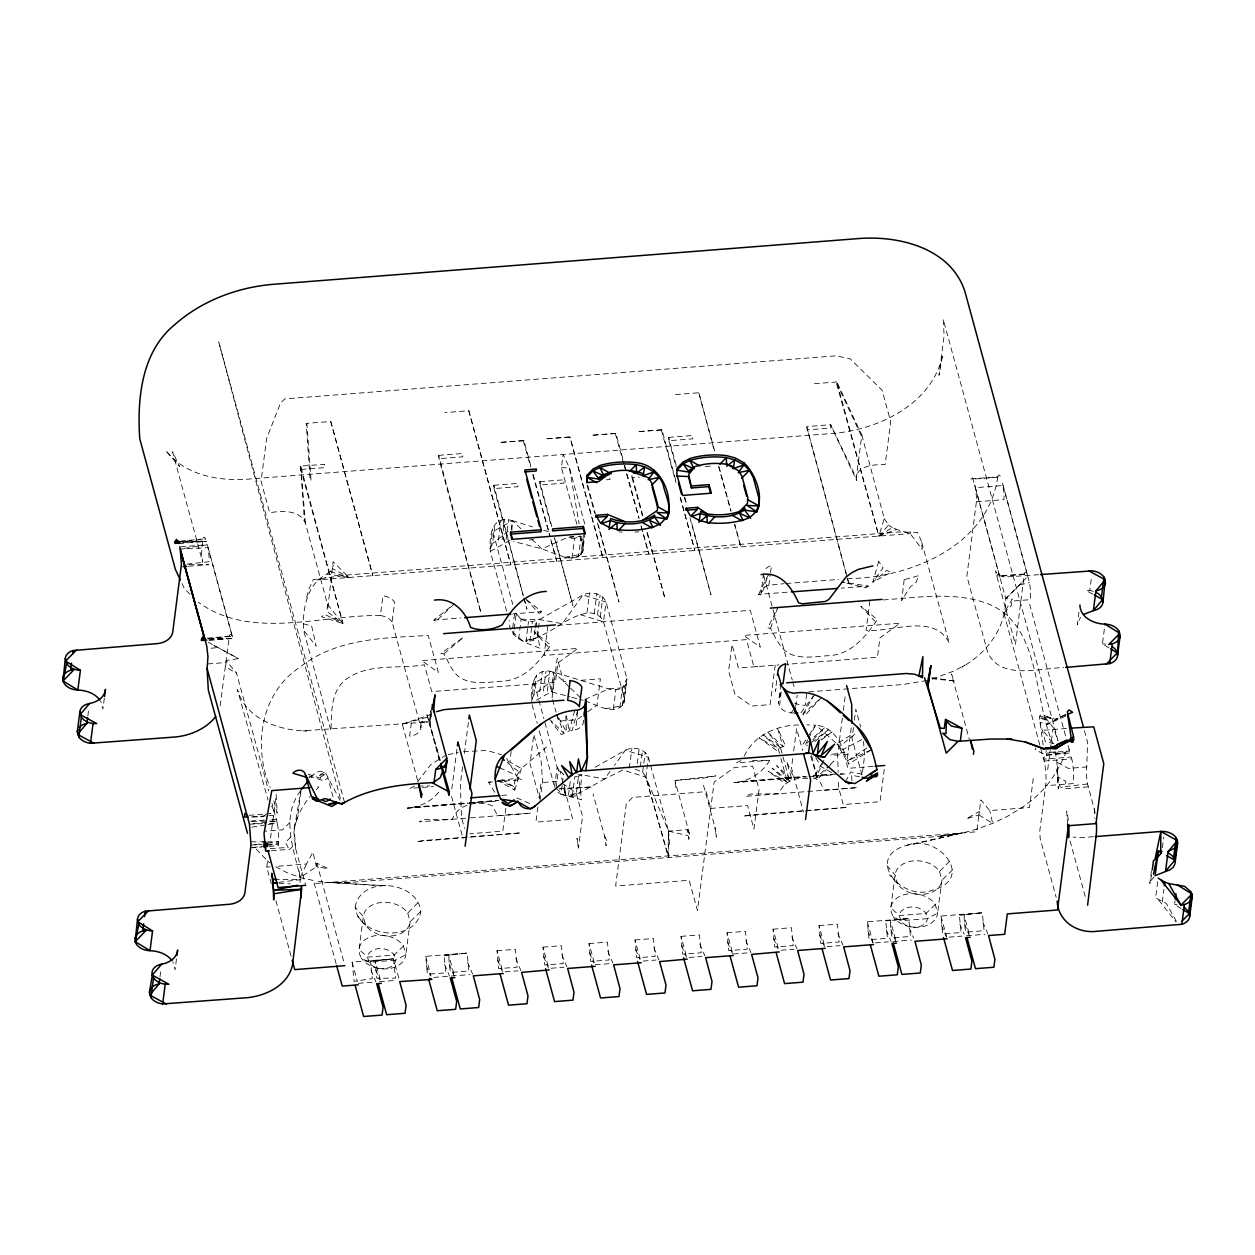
<?xml version="1.0" encoding="UTF-8"?>
<svg xmlns="http://www.w3.org/2000/svg" width="1255" height="1255" viewBox="0 0 1255 1255"><rect width="100%" height="100%" fill="white"/><g stroke="black" fill="none" stroke-linecap="round" stroke-linejoin="round"><path stroke-width="0.75" stroke-dasharray="5 3.75" d="M305.514 523.602L300.651 466.154L300.886 469.48L324.81 467.613L324.574 464.287L300.651 466.154L342.929 623.562L326.865 611.326L327.555 604.439L305.514 523.602C300.18 509.499 281.622 510.738 269.652 512.715L261.056 481.23L266.625 438.45L280.477 403.153L284.744 398.902L835.861 355.824L849.996 358.632L882.14 390.321L890.736 421.821L885.167 464.601C875.221 464.319 854.216 465.464 856.632 480.508L830.606 424.723L806.683 426.606L846.905 576.5L806.683 426.606M327.853 607.953L333.124 561.66L348.906 577.488L327.084 573.99C306.628 583.92 302.408 609.444 303.522 630.088L331.038 730.943C331.524 712.856 330.426 689.952 347.274 678.453C369.77 662.969 399.012 669.15 424.441 664.774L431.751 691.583L555.385 682.406L557.91 662.985L578.022 648.38L421.617 660.616L438.309 672.335L428.253 635.485C384.203 637.838 336.23 638.277 299.961 667.174C260.663 692.901 252.71 746.396 270.186 787.528M595.168 767.229L625.335 750.239C633.116 746.207 645.07 748.576 648.411 757.33L668.554 831.124L668.021 855.926L645.854 777.065L642.623 772.186L632.975 768.17M851.941 780.751L851.596 775.166L860.381 776.955M511.867 530.441L512.448 520.684C491.678 514.44 489.183 535.477 490.329 551.431L506.628 611.169M1065.573 715.083L1054.937 719.256L1042.136 714.832L1040.097 715.209L1039.422 718.205L1043.14 745.015M300.494 790.917C279.238 819.233 295.678 852.945 301.231 882.83M974.68 484.744L975.355 487.677A14.134 2.824 85.5 0 1 976.39 501.765L966.868 576.108L986.963 649.808C997.27 681.324 1040.442 668.052 1063.816 667.55M584.908 700.918C595.984 704.181 614.307 716.731 623.892 703.522L626.935 678.61L606.055 602.055C602.714 593.317 590.76 590.948 582.979 594.98L539.399 619.515L537.83 637.493L540.278 648.396C527.022 643.031 508.604 638.67 509.169 620.503M431.453 712.103L430.198 725.108L440.678 763.511M873.135 766.381L847.956 768.358L846.686 763.668L851.596 724.794M577.52 711.946L575.684 729.751A14.134 10.024 7.4 0 0 583.481 721.892L583.246 719.256M781.175 691.944L779.465 706.565A14.134 10.024 7.4 0 0 791.168 712.918L794.823 712.981M411.342 722.958L409.632 736.12A14.134 10.024 7.4 0 0 420.927 727.633L421.617 721.845L427.814 722.002L302.753 730.849L306.628 730.928C278.955 730.755 245.619 718.864 237.446 689.56L268.052 800.078M430.669 710.659L429.257 722.049L427.029 714.926L439.783 761.675M87.834 716.072L88.776 708.887M104.322 698.345L102.926 709.106L100.745 701.121M160.013 976.735L160.938 969.55M176.484 959.008L175.088 969.77L172.908 961.785M220.143 705.922L229.336 636.128A14.134 2.824 85.5 0 1 232.191 636.254L232.944 638.528L209.02 640.395M271.347 883.881L266.766 867.095L267.566 860.993L255.314 848.223M270.531 838.105L276.163 794.697L277.182 813.177L273.182 798.525M336.12 963.73L314.252 883.583L314.629 880.79L300.212 877.496L286.987 872.68L275.206 866.436L306.534 863.989L312.919 852.129L316.448 866.75L328.277 868.727L316.903 863.189L316.448 866.75L300.212 877.496L306.534 863.989M392.093 621.931A14.134 10.024 7.4 0 0 380.391 615.593L382.963 595.843A14.134 10.024 7.4 0 1 394.65 602.196L392.093 621.931L420.927 727.633M420.692 724.998L421.115 721.703L427.814 722.002M451.784 788.956L457.4 745.705M462.609 766.868L460.365 784.155L461.464 817.303L464.507 828.457M464.366 753.439L468.601 720.809M490.077 548.623L492.572 543.525L495.145 523.774M498.423 540.23L500.98 520.48M502.125 539.572L504.698 519.821M506.032 539.634L508.604 519.884M511.271 529.657L512.448 520.684L532.559 526.865M580.422 614.715L603.498 621.805L606.055 602.055L582.979 594.98L562.256 623.719L539.399 619.515L532.434 621.523L524.684 620.676L521.17 619.201L514.785 611.954L512.228 631.704L522.127 640.411C547.839 640.081 565.456 614.197 590.619 612.895C595.952 613.585 601.694 616.393 603.498 621.805L624.378 698.345L623.892 703.522M513.483 634.434L513.954 630.857M514.189 629.053L516.056 614.699L514.785 611.954M518.613 638.952L521.17 619.201L516.056 614.699M511.177 751.4L509.922 762.005L521.39 768.499L546.505 747.054M534.975 629.837L533.579 640.615L525.971 641.211L528.528 621.46M505.796 808.298L502.831 831.171L469.903 833.744M529.877 641.274L532.434 621.523M535.21 628.049L536.152 620.864L537.83 637.493L525.971 641.211M626.465 683.771C622.951 689.811 614.777 690.721 608.612 688.917L553.737 672.084C534.457 666.327 530.63 684.226 531.367 700.023L533.877 694.909L549.596 682.547L551.18 691.819L569.974 696.792M576.892 524.292L561.44 467.66L563.15 454.498L569.488 468.021L585.646 527.21M531.634 702.831L533.94 680.273M533.877 694.909L536.434 675.174M547.855 626.135L544.058 655.424L746.474 639.611L753.784 666.405L757.8 666.578M539.713 691.63L542.286 671.88M543.431 690.956L545.988 671.221M547.337 691.034L549.894 671.284M536.513 700.086L551.18 691.819L553.737 672.084L569.143 686.846M537.877 807.075L535.932 822.119L572.735 819.233L564.515 789.081L559.197 788.987M539.101 797.662L541.062 782.618L557.612 781.332M552.09 697.717L557.22 658.232L563.605 681.669L567.48 681.371M540.042 800.549L542.568 781.128L541.109 761.205L533.799 734.41L529.986 763.699L539.54 798.713M572.013 558.083L574.586 538.332L581.112 536.45L578.555 556.2L572.013 558.083L564.75 557.267L541.846 548.874L513.64 541.423M578.555 556.2L580.971 554.365L583.544 534.63M564.75 557.267L580.971 554.365L584.469 536.183M580.971 554.365L582.602 552.122L585.159 532.371M554.585 786.979L557.142 767.229L544.388 720.48M556.075 787.905L558.412 769.958L557.142 767.229L563.526 774.476L563.856 778.069M669.527 844.411L668.554 831.124L645.854 777.065L622.778 769.99L604.612 778.994L581.755 774.79L578.508 776.139L581.567 799.796L560.954 794.211L562.13 785.238M562.366 783.449L563.526 774.476M586.948 612.832L589.521 593.097M572.233 796.533L574.79 776.798L578.508 776.139L575.935 795.874L568.311 796.47L570.413 780.312M594.227 613.648L596.784 593.897M597.521 615.013L600.078 595.278M600.282 616.927L602.839 597.176M578.445 847.956L577.002 838.293L578.445 847.956L582.54 816.362L576.155 792.909L564.013 784.375M613.318 709.483L615.876 689.732M619.845 707.585L622.417 687.85L626.935 678.61L624.378 698.345L622.276 705.765L606.039 708.667M622.276 705.765L624.833 686.03M629.304 768.107L631.877 748.357M637.273 763.526L639.14 749.157M640.332 766.695L642.434 750.537M642.623 772.186L643.564 765.017M643.799 763.213L645.196 752.451M675.896 787.45L674.908 780.453L702.518 778.304L715.946 775.872L674.908 780.453L689.528 834.057L688.854 839.313L687.411 829.665L668.554 831.124L668.727 857.51L645.854 777.065L648.411 757.33L625.335 750.239L614.432 765.377M763.62 573.347L761.063 593.097A14.134 10.024 7.4 0 1 768.876 585.222L784.077 583.685M768.876 585.222L770.272 574.461M770.507 572.657L771.449 565.472A14.134 10.024 7.4 0 0 764.342 570.821M775.229 665.134L770.099 704.62L751.698 706.063L735.006 694.329L728.606 670.892L732.026 644.552L738.426 668.005L779.026 664.93M776.72 680.555L775.323 691.317A14.134 10.024 7.4 0 1 777.661 686.532M780.861 684.257L778.304 703.992L781.112 689.983M792.705 758.585L791.481 767.982L803.545 812.205M793.678 751.055L796.611 728.496L802.635 750.6M306.675 597.411L308.84 589.144L313.264 579.622L348.717 574.9L899.38 531.979L917.436 532.387L921.468 541.25L922.19 549.298L910.142 533.626L896.603 529.469L878.861 536.073L836.834 381.975L861.84 435.093L856.271 477.873L830.606 424.723L830.841 428.049L806.918 429.916M842.34 718.189L837.603 754.663L838.183 772.217M843.329 710.503L845.572 693.231M853.447 727.539L852.02 738.536L862.075 775.37L864.585 755.965L863.534 741.47M854.388 720.229L855.816 709.232L860.695 727.1M869.888 600.972L866.076 630.261C890.877 632.787 934.426 612.377 949.235 643.078L921.468 541.25M884.273 769.284L880.053 801.678L843.25 804.565L838.685 787.811L838.434 780.014M932.308 678.986L953.565 671.143L965.048 665.134L961.958 667.048C986.838 653.306 1005.93 627.924 1005.757 598.635L973.017 479.128A14.134 2.824 85.5 0 0 970.178 479.002L997.772 476.853A14.134 2.824 85.5 0 1 1000.627 476.978L973.017 479.128M1033.273 778.477L1029.492 807.483L989.74 810.589L980.877 799.921L978.9 814.966L966.287 818.856L979.355 811.405L976.704 831.798L314.252 883.583M1003.875 613.115L1011.248 605.694L1011.844 601.098L1030.245 599.655A14.134 2.824 85.5 0 0 1029.461 582.665L1002.29 482.579L1027.876 576.374L1005.757 598.635L1012.267 599.106L1003.875 613.115L1044.176 761.032A18.841 3.765 85.5 0 1 1045.666 785.724L1039.767 831.139L1040.175 838.701L1056.161 897.278M1047.69 769.676L1050.168 750.568M1050.31 749.502L1052.898 729.532M1078.971 612.205L1077.339 624.77L1080.492 617.303M1092.728 594.133L1086.124 590.54L1089.779 590.603L1091.646 576.233M1108.996 647.878L1102.423 643.862L1104.996 624.127M1095.129 812.895A18.841 3.765 85.5 0 0 1094.235 808.989L1087.552 783.936A14.134 2.824 85.5 0 1 1086.752 766.962L1087.552 742.16L1083.944 728.92M1151.447 870.892L1149.815 883.442L1151.588 875.206M1157.69 881.716L1155.588 897.858L1166.224 903.318L1177.457 923.241M1162.412 847.674L1163.809 836.897M1162.287 901.953L1163.918 889.387M1181.175 908.542L1174.586 904.526L1175.056 900.933M795.686 706.534L797.192 695.113M295.615 848.506L294.188 828.582L297.592 816.974L301.31 788.281L293.811 831.218L295.615 848.506L305.671 885.355M355.181 907.192C360.311 875.174 417.586 880.618 420.802 911.397C415.672 943.431 358.397 937.971 355.181 907.192L363.307 916.574L365.676 925.249A23.547 16.707 7.4 0 0 391.278 935.916A23.547 16.707 7.4 0 0 410.103 921.766L420.802 911.397M907.24 845.227C937.658 833.195 976.406 878.626 932.34 890.219C901.906 902.267 863.158 856.82 907.24 845.227L962.146 832.944A120.574 81.45 -15.3 0 0 977.065 829.006L992.642 823.358L1007.404 816.362L1021.068 808.142A120.574 81.45 -15.3 0 0 1030.292 801.38C1047.784 787.983 1059.534 769.284 1067.205 749.047L1068.46 749.062L1069.652 751.212L1045.744 752.545L1046.403 750.804M1046.435 755.526L1046.843 753.094L1065.385 752.875L1046.435 755.526L1035.234 749.69L1036.018 747.886M431.845 706.612L429.257 722.049L431.077 716.119L402.29 724.166L417.962 781.598M178.273 541.768L205.679 539.117A14.134 2.824 85.5 0 0 202.839 538.991L201.49 554.177L202.714 562.271L172.562 451.722L179.559 466.578L165.676 450.388C184.469 474.845 217.899 481.293 247.11 479.206L834.12 433.32C879.818 429.226 932.904 403.326 942.709 354.459L938.991 375.276L944.121 335.791L943.227 319.335L1057.996 740.56L1053.29 727.633L1044.411 716.338L1054.937 719.256M997.772 476.853C988.014 545.8 910.926 577.661 848.521 578.649M1024.268 573.99L996.674 576.155A14.134 2.824 85.5 0 1 999.513 576.28L1027.123 574.115A14.134 2.824 85.5 0 0 1024.268 573.99L1015.436 644.537L995.341 570.852L998.337 574.994L1004.188 577.065L1038.56 574.712M294.188 828.582C296.384 816.66 302.612 805.914 309.969 796.439M910.597 531.791L910.142 533.626L317.625 579.936L326.018 577.363M574.696 710.628L569.237 730.834L561.314 734.63L551.118 721.547M577.708 710.157L572.202 730.379L569.237 730.834L566.397 715.774M582.602 552.122L583.308 549.596L581.426 537.328M327.084 573.99L330.285 571.543L333.406 565.174M514.738 790.117L521.39 768.499L516.84 775.496A18.841 11.483 -60.5 0 0 514.252 786.869L514.738 790.117L495.207 779.057M861.84 435.093L884.242 518.582L878.861 536.073L892.242 527.618L896.603 529.469M1056.914 769.237L1058.357 788.893L1056.694 759.636L1054.843 750.647M770.554 628.379L777.567 608.142L767.731 627.861L770.554 628.379C776.312 639.093 781.504 652.584 794.792 655.596C805.632 658.53 816.895 656.381 827.876 655.722C850.765 655.236 865.636 636.552 877.418 619.625L860.852 606.275L875.049 621.398M823.923 760.342L815.546 778.492L813.115 778.131L821.79 763.558M758.585 594.352L768.421 574.649L761.424 594.886L758.585 594.352L789.379 592.046M807.812 739.854L805.224 744.748L802.667 744.67L808.032 736.559M808.659 738.238L815.546 725.202C830.653 726.049 839.83 739.399 844.348 752.498L848.302 754.13L830.732 755.51M845.478 781.661L850.827 771.872L864.24 774.602M814.479 694.595L802.824 714.283L800.439 713.42L813.318 696.164M809.099 734.928L815.546 725.202L806.981 724.872M1150.882 880.586L1155.118 875.645M791.168 712.918L794.556 708.134M417.586 781.724L430.936 764.499L444.882 755.808M548.341 646.937L534.144 631.814L550.71 645.164C538.928 662.091 524.041 680.775 501.169 681.261C487.975 682.171 473.684 684.963 461.401 678.39C452.145 673.245 449.18 662.342 443.846 653.918L441.007 653.4L463.424 637.336L443.846 653.918M744.121 756.2C754.82 733.783 779.622 723.853 803.326 725.076M752.467 760.467L769.707 760.279C762.397 773.174 748.686 781.52 733.955 782.618L807.2 776.892M807.592 778.539C795.356 776.986 783.434 781.52 778.853 793.772L750.114 794.086L745.658 796.36L857.447 787.622L824.253 790.226L819.703 781.41L815.546 778.492L828.237 766.46M610.071 771.433L604.612 778.994L580.187 792.752L568.311 796.47M884.242 518.582L888.571 525.061L878.861 536.073L836.159 381.944L862.185 437.728M810.714 756.09L817.633 779.355L826.37 769.519M827.625 768.123L833.869 761.11L829.633 765.111M438.623 792.156C431.234 801.804 419.311 806.981 407.42 808.142L471.033 803.169M311.209 777.676C314.142 771.652 324.057 767.809 327.053 775.763L340.027 800.314M821.727 697.309L804.784 715.554L802.824 714.283L818.825 699.914M316.37 789.63L318.927 786.916L315.413 787.183M780.83 758.177L787.434 782.367L772.154 768.201L789.583 780.971L780.453 747.478L767.542 732.073L782.947 746.49L777.551 728.167L785.583 746.003L780.453 747.478L776.672 750.568L758.961 737.689L778.288 748.874L780.328 756.31M812.816 739.901L824.723 727.602L812.189 738.63M407.75 913.091L410.103 921.766L405.836 954.678L395.623 960.216A14.134 10.024 7.4 0 1 384.328 968.703A14.134 10.024 7.4 0 1 368.954 962.303L361.393 958.145L359.432 953.878L359.04 949.486L363.307 916.574A23.547 16.707 7.4 0 1 382.132 902.423A23.547 16.707 7.4 0 1 407.75 913.091L418.307 902.267M939.54 871.519L941.909 880.194L937.626 913.107L927.414 918.644A14.134 10.024 7.4 0 1 916.119 927.131A14.134 10.024 7.4 0 1 900.761 920.731L893.199 916.574L891.223 912.307L890.83 907.914L895.097 875.002A23.547 16.707 7.4 0 1 913.938 860.852A23.547 16.707 7.4 0 1 939.54 871.519L950.113 860.695M289.983 822.402L282.61 829.822L264.209 831.249M290.674 837.101L285.371 842.434L288.274 847.376L265.166 849.023M292.588 846.482L289.795 849.29L269.386 850.89M1005.757 598.635L1022.15 582.273L1020.033 584.877L1029.461 582.665M403.467 946.003L394.196 955.024L367.542 957.11L359.04 949.486A23.547 16.707 7.4 0 1 377.865 935.336A23.547 16.707 7.4 0 1 403.467 946.003L405.836 954.678A23.547 16.707 7.4 0 1 387.011 968.829A23.547 16.707 7.4 0 1 361.393 958.145M935.273 904.431L926.002 913.452L899.333 915.523L890.83 907.914A23.547 16.707 7.4 0 1 909.655 893.764A23.547 16.707 7.4 0 1 935.273 904.431L937.626 913.107A23.547 16.707 7.4 0 1 918.801 927.257A23.547 16.707 7.4 0 1 893.199 916.574M265.636 814.307L263.126 816.723L250.074 816.958M952.608 869.825L941.909 880.194A23.547 16.707 7.4 0 1 923.068 894.344A23.547 16.707 7.4 0 1 897.466 883.677L889.466 874.766M454.279 603.843L435.814 621.523L433.869 620.08L452.82 605.004M810.793 739.854L805.224 744.748L807.514 745.36M814.856 741.627L828.645 729.563L812.048 741.972M871.535 749.643L848.694 764.013L847.611 760.812A18.841 5.71 57.8 0 0 841.87 750.098L839.438 746.756L857.243 732.308M508.291 531.147L492.572 543.525M541.564 611.656L539.195 613.444L524.998 598.306L541.564 611.656L512.715 613.915M868.287 586.116L865.919 587.905L841.728 581.849L868.287 586.116L841.336 588.14M821.288 739.948L832.018 731.979L820.676 739.211M581.52 716.354L576.876 719.727L558.475 721.17L556.514 713.954M587.716 711.867L596.988 705.122L600.408 678.798L579.104 680.461M308.793 777.975L315.209 773.378M867.001 747.996L847.611 760.812L869.825 750.443M850.357 735.399L836.944 743.823L816.676 725.923M509.875 540.419L490.329 551.431L492.635 528.873M324.386 772.249L318.001 775.857L325.955 773.864L320.37 777.19L322.284 778.963L308.197 774.162M1065.668 714.252L1047.501 724.276L1040.113 722.253L1045.415 741.689L1053.886 743.635M841.87 750.098L864.162 738.379M414.448 786.116L409.993 788.391L433.414 786.556M740.983 760.577L736.512 762.867L769.707 760.279M1066.013 715.946L1047.501 724.276L1048.647 720.543L1039.422 718.205L1050.639 718.017L1039.548 716.464M565.613 538.285L541.846 548.874L532.042 539.477M584.846 699.506L608.612 688.917L622.417 687.85M402.29 724.166L431.563 714.252M448.176 754.741L458.216 752.325M913.389 844.27L962.146 832.944L938.771 836.395L351.761 882.281L328.826 882.453A120.574 81.45 -15.3 0 1 314.629 880.79M926.833 680.524L902.643 684.555L806.965 692.023L805.255 705.2A14.134 10.024 7.4 0 1 794.697 703.02M954.365 834.449L938.771 836.395L962.146 832.944M551.18 691.819L552.592 691.599L553.737 672.084L534.191 683.081L543.886 718.613M251.863 827.155L266.374 824.817M268.194 824.535L277.277 823.076L272.006 803.388M184.124 548.419L207.357 544.733L232.944 638.528L208.534 638.858M208.095 642.184L238.419 658.624L226.073 660.569L236.536 673.104L268.68 790.917M494.737 792.282L488.572 782.257L492.242 781.724M499.553 780.673L517.829 778.022L521.766 779.653L494.439 781.787M831.563 754.349L844.348 752.498M252.584 847.611L263.691 846.011M267.409 845.478L278.516 843.878L278.641 841.854A18.841 3.765 85.5 0 0 277.277 823.076L264.287 823.594M278.939 882.281L300.902 879.598L276.696 879.441M1087.552 783.936L1064.648 786.681L1065.934 781.41L1057.996 777.112L1057.322 762.413L1068.35 768.389L1086.752 766.962M253.118 823.766L276.837 821.021L248.772 821.303M254.671 844.615L260.209 843.972M267.582 843.125L278.641 841.854L267.629 841.838M186.932 564.107L209.052 561.754A14.134 2.824 85.5 0 0 208.016 547.666L207.357 544.733L179.747 546.882M380.249 979.59L375.12 960.765L376.845 978.241L395.529 978.147L393.521 958.836L370.523 961.126L372.249 978.602L354.13 981.379L352.122 962.083L393.521 958.836L398.776 978.1M211.06 648.239L216.848 647.658L213.836 645.462L238.419 658.624M370.523 961.126L393.521 958.836M444.129 955.384L467.127 953.078L468.837 970.962L450.451 972.484L449.212 963.981L448.725 955.024L467.127 953.078L425.727 956.326L427.422 974.194L445.854 972.845L444.129 955.384L448.725 955.024L454.373 975.731M885.748 920.856L908.745 918.566L910.455 936.434L892.085 937.956L890.846 929.453L890.36 920.495L908.745 918.566L867.346 921.798L869.056 939.666L887.473 938.316L885.748 920.856L890.36 920.495L896.007 941.203M959.353 915.099L982.351 912.809L984.061 930.677L965.691 932.198L964.452 923.696L963.966 914.738L982.351 912.809L940.952 916.04L942.662 933.908L961.079 932.559L959.353 915.099L963.966 914.738L969.613 935.446M208.44 638.56L232.191 636.254L208.016 547.666L180.265 549.047M180.657 541.109L202.839 538.991M207.169 638.246L229.336 636.128M248.961 815.358L270.986 813.491L269.48 812.393M407.42 808.142L467.425 803.106M469.354 802.933L498.376 800.502M733.955 782.618L805.553 776.61M813.303 775.951L832.661 774.335M330.787 421.539L372.829 575.621L330.787 421.539L306.204 423.374L309.985 478.233L311.067 480.806L306.879 423.406M468.805 410.746L510.832 564.828L468.805 410.746L444.882 412.613M714.707 451.016L698.815 392.768L674.892 394.635M836.834 381.975L812.911 383.842M523.947 440.646L499.349 442.482L523.947 440.646L531.147 467.033M569.284 437.022L545.36 438.889L569.943 437.054L602.839 557.644L569.943 437.054M615.954 433.461L591.356 435.297L615.954 433.461L624.174 463.597M661.95 429.853L637.367 431.704L661.95 429.853L676.351 482.61M438.654 455.361L462.577 453.494L462.813 456.82L438.905 458.687L438.654 455.361L480.932 612.785L438.905 458.687M668.664 437.383L692.587 435.516L692.838 438.842L668.915 440.709L668.664 437.383L676.225 465.495M705.247 466.515L712.903 465.903M493.795 485.277L517.719 483.395L517.954 486.72L494.046 488.587L493.795 485.277L523.413 596.047M539.807 481.669L563.715 479.802L563.966 483.128L540.042 484.995L539.807 481.669L551.855 526.739M606.291 479.818L609.961 479.536L609.726 476.21M642.858 515.789L631.798 474.484L632.049 477.794L639.407 477.229M182.179 542.788L202.416 541.203L182.916 541.517M178.838 543.541L206.432 541.376L182.038 541.721M976.39 501.765L1003.984 499.616A14.134 2.824 85.5 0 0 1002.949 485.528L975.355 487.677L1000.266 578.539M188.564 566.24L208.816 564.656L187.277 564.672M529.5 539.932L533.344 539.634M569.754 536.795L573.598 536.497M569.033 537.391L581.112 536.45M786.022 583.528L838.748 579.418M433.869 620.08L460.789 617.978M208.675 639.925L228.912 638.34L209.412 638.654M557.596 625.382L750.27 610.322L760.326 647.172L743.635 635.438L900.039 623.217L879.928 637.822L877.418 657.228L786.744 664.319M883.285 599.921C916.699 597.6 951.259 591.732 983.936 602.306C1042.215 621.79 1032.347 697.184 1052.804 743.195M207.703 663.958L226.104 662.514L225.508 667.127L236.536 673.104M463.519 751.635L487.018 750.49L501.373 754.663M1066.483 728.48L1042.544 730.347A103.616 69.998 -15.3 0 1 1051.266 742.16M488.572 782.257L492.478 781.943M501.718 795.419L507.538 794.964M251.549 816.989L272.821 815.326L276.382 819.154L269.025 819.735M414.856 806.949L467.284 802.855M469.213 802.698L498.345 800.423M741.391 781.426L805.459 776.421M813.224 775.81L836.52 773.99M472.947 803.012L498.015 801.051M809.114 776.735L832.253 774.931M839.956 774.319L845.745 773.88L840.285 773.849M250.624 821.162L267.174 819.876M1044.176 761.032L1071.786 758.867A18.841 3.765 85.5 0 1 1073.26 783.575L1045.666 785.724M465.558 818.26L419.123 821.884L423.578 819.609L452.318 819.295C458.122 803.42 478.469 800.314 492.258 805.726L497.717 815.75L530.912 813.146L467.456 818.119M250.718 847.878L261.762 847.015M269.119 846.435L278.328 845.713L278.516 843.878L267.503 844.348M1088.21 786.869L1064.099 788.768L1059.91 786.493L1057.996 777.112M266.766 867.095L270.139 866.844M1093.372 836.724L1079.88 837.775L1073.151 836.991M497.027 950.741L515.428 949.313L517.138 967.181L498.737 968.625L497.027 950.741L502.753 971.747M543.023 947.149L561.424 945.705L563.134 963.589L544.733 965.017L543.023 947.149L548.764 968.154M589.034 943.556L607.436 942.113L609.146 959.981L590.744 961.424L589.034 943.556L594.29 962.805M635.03 939.964L653.431 938.52L655.141 956.388L636.74 957.832L635.03 939.964L640.285 959.212M681.041 936.356L699.443 934.928L701.153 952.796L682.751 954.239L681.041 936.356L686.767 957.361M727.037 932.763L745.439 931.32L747.149 949.204L728.747 950.631L727.037 932.763L732.763 953.769M773.049 929.171L791.45 927.727L793.16 945.595L774.759 947.039L773.049 929.171L778.304 948.419M819.044 925.578L837.446 924.135L839.156 942.003L820.754 943.446L819.044 925.578L824.77 946.584M358.35 983.308L373.08 982.163L375.48 983.198M379.512 981.661L396.078 980.359M433.791 977.41L446.686 976.406L449.086 977.441M451.282 976.045L469.684 974.602M505.106 971.841L517.986 970.837M551.102 968.248L563.981 967.228M595.262 964.781L609.993 963.636M643.109 961.048L655.989 960.044M689.12 957.455L702 956.451M733.281 954.004L747.996 952.843L750.412 953.894M781.128 950.255L794.007 949.251M827.123 946.662L840.003 945.658M875.425 942.881L888.305 941.878M892.917 941.517L911.318 940.089M949.031 937.14L961.91 936.12M966.523 935.759L984.908 934.332M559.84 788.391L592.109 786.932L564.515 789.081L565.487 796.078L562.475 781.52M250.984 845.039L261.997 844.584M249.463 824.174L262.436 823.656M336.371 882.767L351.761 882.281L328.826 882.453L381.598 885.842M418.276 786.069L429.775 785.944M251.094 841.807L260.287 841.823M570.915 538.269L574.586 538.332M380.391 615.593L376.735 615.53C318.55 615.625 249.98 639.94 198.227 602.18M521.17 619.201L539.399 619.515M578.116 774.727L581.755 774.79L580.187 792.752L564.468 795.686L555.996 788.218M698.815 392.768L714.299 451M561.44 467.66L569.488 468.021L579.104 523.853M279.034 883.253L290.219 883.849M328.826 882.453L387.999 885.826M1174.586 904.526L1177.127 904.73M931.822 678.688L954.318 681.01L951.463 673.935L969.315 739.368M931.947 677.653L954.318 681.01M668.554 831.124L687.85 835.626M571.856 697.294L583.136 700.274M303.255 623.735L311.648 626.01L316.229 646.341L303.522 630.088M543.541 530.222L550.851 532.465M330.285 571.543L348.906 577.488L332.434 568.546M309.059 775.998L323.649 780.861L327.853 777.927L333.155 797.38M498.674 780.485L514.252 786.869L499.6 778.131M831.72 772.594L821.256 766.758L815.107 756.718M516.887 797.976L531.853 804.471M499.867 767.887L516.84 775.496M787.434 782.367L768.091 771.182L785.803 784.061M978.9 814.966L992.642 823.358L989.74 810.589M558.02 792.172L560.954 794.211M888.571 525.061L892.242 527.618M780.453 747.478L763.024 734.693L778.288 748.874M507.24 762.569L518.895 771.809M520.841 528.732L512.448 520.684L492.901 531.696L512.762 604.486M570.539 688.179L581.74 698.925M548.843 718.644L563.652 732.998L556.953 714.738L566.334 731.728L565.817 715.601M190.007 594.18L184.516 588.862L182.038 583.575M357.675 916.338L365.676 925.249M558.412 769.958L560.577 772.437L562.083 779.716M886.971 865.621L895.097 875.002L897.466 883.677M839.438 746.756L836.944 743.823L848.694 764.013M789.583 780.971L776.672 765.581L792.078 779.983L786.681 761.659L794.713 779.496M327.555 604.439L342.929 623.562L321.531 616.77L324.731 614.338L342.929 623.562L300.886 469.48M1158.71 900.117L1176.076 921.97M271.582 806.039L274.061 810.934M506.675 758.569L517.829 778.022M687.411 829.665L689.528 834.057M604.596 836.128L606.73 840.521L606.039 845.792L604.596 836.128L593.082 793.929M982.822 921.954L987.842 933.861M941.407 925.186L946.443 937.093M909.216 927.712L913.53 937.909M867.801 930.943L872.837 942.85M837.901 933.281L842.936 945.188M819.499 934.724L824.535 946.631M791.905 936.873L796.941 948.78M773.504 938.316L777.818 948.529M727.492 941.909L732.528 953.816M699.898 944.074L704.934 955.981M681.496 945.501L686.532 957.424M635.501 949.109L639.799 959.306M607.891 951.259L612.926 963.165M589.489 952.702L593.803 962.914M561.895 954.851L566.915 966.774M543.493 956.294L548.513 968.201M497.482 959.887L502.518 971.809M467.582 962.224L472.617 974.147M964.452 923.696L969.409 935.634M959.84 924.057L964.107 934.285M890.846 929.453L895.803 941.376M886.234 929.814L891.207 941.736M449.212 963.981L454.185 975.904M444.615 964.342L449.572 976.265M375.606 969.739L379.857 979.951M371.009 970.099L375.967 982.022M745.894 940.466L750.898 952.671M653.886 947.666L658.891 959.855M515.883 958.459L520.872 970.648M426.182 965.472L430.465 975.919M427.029 714.926L440.332 760.436M718.456 466.029L730.959 511.146L718.817 466.044M734.599 524.308L740.858 546.851L734.708 524.308M661.291 429.822L675.974 482.595M680.163 497.686L694.846 550.459L680.461 497.686M615.279 433.43L623.672 463.581M624.19 465.464L638.889 518.237M640.976 525.782L648.851 554.051L641.132 525.782M523.272 440.615L530.614 467.001M532.716 474.547L550.019 536.732M1029.649 604.267L1066.107 737.924M1068.115 745.564L1070.217 752.984L1045.086 754.961L1043.721 759.165L1071.315 757.016L1071.786 758.867M1070.076 840.96L1085.544 897.639M940.952 916.04L946.678 937.046M847.423 578.367L848.96 584.014L847.454 578.382M867.346 921.798L873.088 942.803M763.856 575.982L792.234 679.99M792.752 681.889L794.807 689.45M668.915 440.709L676.084 467.017M684.289 497.074L686.344 504.604M689.936 517.75L710.942 594.792L690.815 519.837M632.049 477.794L642.325 515.491M646.952 532.449L664.946 598.4L647.376 532.685M624.692 465.48L639.077 518.252M703.49 785.285L715.005 827.5L716.448 837.163L715.005 827.5M587.073 485.167L594.776 513.436M597.349 522.849L618.935 601.992L598.353 525.014M579.983 535.618L583.073 546.945M540.042 484.995L551.353 526.441M554.428 537.752L572.939 605.585L554.867 538.003M533.202 474.563L550.161 536.748M552.577 699.521L556.028 712.15M494.046 488.587L523.335 596M523.853 597.882L526.943 609.177L523.915 597.913M532.136 704.698L537.234 723.398M539.274 730.881L554.067 785.097M451.549 796.439L463.111 838.811M344.529 802.353L218.715 341.846L340.748 799.796M352.122 962.083L357.361 981.332M316.903 863.189L344.356 963.824M275.912 900.651L291.176 956.561M684.775 497.357L686.783 504.855M587.811 485.591L595.341 513.75M425.727 956.326L430.936 975.857M811.64 755.588L817.633 779.355M564.499 785.269L565.487 796.078M1094.235 808.989L1094.94 818.48M1067.613 824.425L1066.64 811.138A18.841 3.765 85.5 0 1 1068.585 822.841M299.302 871.127L300.133 882.516M300.651 466.154L304.432 521.013M269.998 862.891A120.574 81.45 -15.3 0 1 267.566 860.993M638.889 531.759A68.821 48.835 7.4 0 1 635.03 532.089M622.276 532.089A68.821 48.835 7.4 0 1 618.95 531.806M1102.423 643.862A14.134 10.024 7.4 0 1 1105.812 644.207M1089.779 590.603A14.134 10.024 7.4 0 1 1093.387 591.34M904.165 579.7L901.67 600.58L910.377 586.807L916.15 582.195L918.77 575.621L904.165 579.7M626.308 803.749L615.625 886.03L689.23 880.273L697.451 910.424L714.158 782.116L734.269 767.511L752.671 766.083L759.071 789.52L753.941 829.022L747.541 805.569L710.738 808.44L706.141 791.654L632.536 797.411L626.308 803.749M878.688 561.361L872.884 582.132L891.05 572.249L886.673 570.398L872.884 582.132L883.018 567.84L878.688 561.361M424.002 840.458L416.566 841.634L521.076 832.865L424.002 840.458M750.521 814.934L743.086 816.111L847.596 807.341L750.521 814.934M395.623 960.216L368.954 962.303L367.542 957.11A14.134 10.024 7.4 0 1 378.837 948.607A14.134 10.024 7.4 0 1 394.196 955.024L395.623 960.216M927.414 918.644L900.761 920.731L899.333 915.523A14.134 10.024 7.4 0 1 910.628 907.036A14.134 10.024 7.4 0 1 926.002 913.452L927.414 918.644M556.843 561.236L550.553 538.63L556.843 561.236"/><path stroke-width="1.5" d="M1158.255 856.836L1158.287 851.204L1161.942 851.267M1095.301 836.583L1160.844 831.453L1177.441 840.63L1168.091 851.549L1165.534 871.299L1174.821 860.161L1177.441 840.63L1176.217 837.854A14.134 10.024 7.4 0 0 1164.515 831.516L1160.844 831.453L1160.718 853.98L1153.455 860.836L1152.278 869.825M274.029 893.78L273.653 899.851L272.963 879.426L271.707 873.292L274.029 893.78L301.624 889.309L301.467 886.077M1065.746 667.393L1109.702 663.613A14.134 10.024 7.4 0 0 1117.515 655.738L1118.738 630.779A14.134 10.024 7.4 0 0 1104.996 624.127C1094.031 624.002 1080.116 617.491 1079.912 605.036M176.955 955.416L177.661 950.019C176.892 958.083 168.97 962.914 161.644 964.169A14.134 10.024 7.4 0 0 152.279 975.088L149.455 992.407L150.961 997.6A14.134 10.024 7.4 0 0 162.648 1003.953L247.282 997.678C266.374 995.78 288.164 985.144 292.525 964.828L301.624 889.309L273.982 890.266L297.733 885.23M433.555 711.758L434.983 694.784L432.379 709.012M584.265 714.424L585.818 699.521L584.187 716.401M585.63 703.992L584.485 706.032L587.434 757.534L581.143 771.401L578.445 758.93L576.516 772.766L569.692 761.644L572.202 774.727L561.597 765.566L568.374 777.221L574.523 773.253A14.134 9.538 -15.3 0 1 583.167 770.586L585.865 770.696L587.434 757.534L586.069 701.796M99.757 699.914C94.69 693.199 85.983 690.344 77.841 690.015A14.134 10.024 7.4 0 1 63.048 680.994L65.307 658.404A14.134 10.024 7.4 0 1 73.135 650.529L157.581 643.58C163.934 642.937 171.213 639.407 172.657 632.63L181.41 564.687L180.265 549.047M62.75 678.139A14.134 10.024 7.4 0 1 70.578 670.28L71.504 663.095M72.665 654.122L73.135 650.529M76.618 649.902L65.558 661.04L80.414 670.28L77.841 690.015L63.048 680.994L66.656 663.613L65.307 658.404M104.557 696.541L105.498 689.372C104.714 697.435 96.808 702.251 89.466 703.506A14.134 10.024 7.4 0 0 79.865 711.993L77.292 731.743L78.783 736.936A14.134 10.024 7.4 0 0 90.486 743.289L175.12 737.014C190.54 735.524 205.977 728.873 215.75 716.527M78.783 736.936L81.355 717.201L79.865 711.993M87.615 717.876L86.909 723.257L77.606 734.379L94.156 743.352M90.486 743.289L93.058 723.539A14.134 10.024 7.4 0 1 81.355 717.201M171.919 960.577C166.868 953.847 158.146 951.008 150.004 950.678A14.134 10.024 7.4 0 1 135.211 941.658L137.485 919.052A14.134 10.024 7.4 0 1 145.298 911.193L229.743 904.243C236.113 903.6 243.376 900.07 244.835 893.293L250.984 845.039L249.463 824.174L207.106 668.554L207.954 656.773L206.761 646.184L179.747 546.882M134.912 938.803A14.134 10.024 7.4 0 1 142.741 930.943L143.666 923.758M144.607 916.574L145.298 911.193M148.78 910.565L137.721 921.703L152.577 930.928L150.004 950.678L135.211 941.658L138.834 924.276L137.485 919.052M150.961 997.6L153.518 977.865L152.279 975.088L161.644 964.169M150.929 993.646L159.071 983.92L159.777 978.524M162.648 1003.953L165.221 984.202A14.134 10.024 7.4 0 1 153.518 977.865M432.175 704.683L446.796 758.271L435.736 769.409L434.026 782.571C402.306 784.061 369.676 787.669 341.768 804.063L325.28 798.572L316.542 801.27L312.119 798.384L331.822 806.51L337.297 803.106L341.768 803.592L344.529 802.353L341.768 804.063M446.796 758.271L445.619 767.354L441.666 767.182L440.678 763.511M441.917 766.005L449.384 792.031L448.961 795.325L440.803 765.409M457.4 745.705L457.887 741.94L471.958 793.521L465.119 846.184M468.852 718.88L469.354 715.036L476.288 740.497L469.95 789.395M511.773 539.509L510.565 532.183L541.234 529.783L524.904 469.919L536.403 469.025L536.152 470.986L524.653 471.896M541.234 529.783L540.983 531.759L510.314 534.159M586.807 482.689L587.042 475.253L593.16 468.946L600.047 465.495A68.821 48.835 7.4 0 1 636.473 462.656C662.091 465.401 674.39 497.106 666.703 519.021L654.435 517.06C641.885 525.296 624.206 525.688 610.338 520.511L601.412 523.633M583.151 528.465L583.402 526.488L552.733 528.888L552.482 530.865L583.151 528.465L584.61 533.814M596.015 515.319L595.764 517.28L607.263 516.385L607.514 514.409L596.015 515.319L599.874 522.284L609.099 527.398L617.538 529.641A68.821 48.835 7.4 0 0 653.965 526.802L660.852 523.351L666.97 517.044M654.137 469.998L653.871 471.974L643.156 475.723L643.407 473.763C629.555 468.586 611.86 468.978 599.325 477.198L599.074 479.175L586.791 477.229L592.909 470.923L599.796 467.472A68.821 48.835 7.4 0 1 636.207 464.632C647.564 466.687 658.765 473.213 663.126 484.352C665.181 495.6 672.962 507.82 666.703 519.021L657.102 512.495L668.993 513.013L657.463 506.644L652.114 487.034M685.858 510.236L686.109 508.275L697.607 507.365L707.224 513.891A51.722 36.693 7.4 0 0 739.807 511.35L744.78 508.055L744.529 510.032L750.694 518.284M709.028 484.634L708.777 486.611L691.521 487.96L688.666 474.578L694.392 466.86A51.722 36.693 7.4 0 1 726.974 464.319L733.5 466.719L733.249 468.68L743.964 464.93L744.231 462.97L735.006 457.855L726.551 455.612A68.821 48.835 7.4 0 0 690.14 458.452L683.253 461.903L677.135 468.209L676.774 474.061L682.61 495.443L711.365 493.199L709.028 484.634L691.772 485.983M690.987 515.915L697.356 509.342L697.607 507.365M777.425 675.159L777.88 671.566A14.134 10.024 7.4 0 1 785.708 663.707L783.136 683.457A14.134 10.024 7.4 0 0 780.092 684.712M805.553 819.562L810.683 780.077L803.639 754.286M927.367 683.112L930.849 665.699L927.947 686.203L946.223 753.188L958.02 741.329L990.666 739.054L1011.765 739.038L1007.232 738.928L1025.178 741.972L1043.25 748.419L1048.819 748.796L1067.064 740.576L1072.962 742.129L1074.013 738.834L1056.569 747.556L1043.642 748.811L1025.178 741.972M960.295 741.423L962.005 728.261L945.47 719.288L944.293 728.371L940.34 728.198L924.543 677.778M973.394 754.333L973.833 751.039L970.492 740.293L972.311 749.062M1040.489 574.555L1092.352 570.852A14.134 10.024 7.4 0 1 1104.039 577.206L1105.231 579.763L1095.929 590.885L1093.356 610.636L1083.896 614.291M1094.391 595.027L1102.659 599.514L1093.356 610.636A14.134 10.024 7.4 0 0 1102.972 602.149L1101.482 596.941L1104.039 577.206M1102.972 602.149L1105.231 579.763L1088.681 570.79M1109.702 663.613L1112.259 643.862A14.134 10.024 7.4 0 0 1120.088 636.003L1118.738 630.779M1117.515 655.738L1120.088 636.003M1157.675 855.91L1155.118 875.645L1169.958 869.825L1173.252 867.299L1174.947 864.005L1177.708 842.45L1175.81 847.549L1168.091 851.549M1164.389 885.795L1164.86 882.202L1158.161 878.124M1166.554 855.69L1174.821 860.161L1173.645 857.604L1176.217 837.854M1175.292 899.145L1175.998 893.764M1057.181 901.059C1057.981 921.766 1078.155 934.002 1097.419 931.226L1181.865 924.276L1184.422 904.526A14.134 10.024 7.4 0 0 1192.25 896.65L1192.015 894.015L1177.159 884.775M1181.865 924.276A14.134 10.024 7.4 0 0 1189.693 916.401L1192.25 896.65M795.043 711.365L795.466 708.149M585.865 770.696L808.471 753.298L810.306 740.105L785.599 690.297L781.818 686.469L778.116 674.217M927.947 686.203L930.849 665.699M609.146 527.602L610.605 518.535C624.457 523.712 642.152 523.319 654.686 515.099L654.435 517.06L660.601 525.327L649.463 520.37L652.867 527.084M643.156 475.723L644.662 466.876L636.63 473.323L633.399 472.994M698.941 522.331L700.698 511.491L707.224 513.891M733.249 468.68L734.74 459.832L726.3 457.589A68.821 48.835 7.4 0 0 689.874 460.428L682.987 463.879L676.884 470.186L689.152 472.131L691.646 470.484M1155.227 858.216L1160.844 831.453M1153.471 874.139L1158.287 851.204L1161.597 852.992M584.485 706.032A14.134 10.024 7.4 0 1 577.708 710.157C547.07 711.146 526.959 737.422 504.683 754.647C490.736 765.644 494.376 784.987 500.682 799.153L508.338 803.498L514.032 799.812M691.505 516.589L700.431 513.468C714.283 518.644 731.979 518.252 744.529 510.032L756.796 511.977L758.506 507.475M495.207 779.057L504.683 754.647M301.404 789.379L308.557 780.547M653.871 471.974L648.16 479.708L659.267 477.386L651.627 485.261M726.723 466.28L734.74 459.832L743.964 464.93L738.238 472.664L749.361 470.343L753.22 477.324L759.055 498.706L759.071 505.969L747.196 505.451L756.796 511.977M808.471 753.298L805.788 753.173A14.134 9.538 -15.3 0 1 813.915 754.537L815.876 755.855L824.613 757.189L834.591 744.231L821.35 755.259L827.359 741.517L817.46 753.941L819.123 740.105L813.115 753.267L810.306 740.105L783.434 688.524M89.466 703.506L80.179 714.628L96.713 723.602L93.058 723.539M63.048 680.994L74.045 669.652L70.578 670.28M135.211 941.658L146.208 930.316L142.741 930.943M629.837 471.19L636.207 464.632L636.63 473.323M600.894 522.959L607.263 516.385M618.558 530.3L624.927 523.743M719.931 464.146L726.3 457.589L726.629 464.538M741.721 478.218L749.361 470.343L743.964 464.93M708.651 523.257L715.021 516.699M739.807 511.35L747.447 503.475L747.807 497.623L741.972 476.241L738.505 470.688L726.974 464.319M1106.22 664.24L1117.217 652.898A14.134 10.024 7.4 0 0 1111.961 646.513M1182.053 921.107L1189.395 913.562L1192.015 894.015L1180.955 905.153L1161.267 880.367M851.408 782.587L848.992 783.7L845.478 781.661L815.876 755.855M511.381 749.8L541.784 723.57M535.195 805.914L530.52 808.942L517.468 801.553A18.841 11.483 -60.5 0 1 502.078 802.243L510.205 806.306L518.048 801.239C520.37 808.314 529.688 811.436 535.195 805.914L572.17 774.915M608.848 529.359L616.88 522.911L617.209 529.877M700.274 521.249L706.957 515.868L707.302 522.833M611.577 471.88L598.572 481.622L587.073 482.532L587.042 475.253M694.392 466.86L689.419 470.154L689.152 472.131L682.987 463.879L694.125 468.837L689.874 460.428L699.757 465.903M642.434 520.417L657.353 510.518L657.714 504.667L651.878 483.285L648.411 477.731L628.833 470.531M785.599 690.297A14.134 10.024 7.4 0 0 794.29 693.215C821.147 688.399 839.501 711.381 857.353 727.084C869.574 737.94 873.464 754.522 877.01 769.739L854.906 783.575L845.478 781.661M1067.346 714.377L1072.649 712.291L1069.04 709.922L1067.299 711.836L1073.637 736.967L1055.863 748.984L1045.509 747.839M877.01 769.739L870.154 773.974A18.841 5.71 57.8 0 0 877.622 774.162L866.358 781.128L877.606 772.892L867.409 778.382L862.138 777.3M330.363 799.059L326.175 801.568L322.472 800.314M1067.095 739.948L1057.275 744.419L1056.569 747.556L1051.251 747.102M1070.358 738.458L1073.637 736.967M434.199 782.038L440.364 777.535L442.121 772.484L445.462 772.625L447.062 760.248C446.874 765.974 440.819 769.08 435.736 769.409M436.489 711.648L444.348 709.577L563.966 700.227M609.506 474.359L604.047 475.88L599.074 479.175L592.909 470.923L604.047 475.88L599.796 467.472L611.326 473.857M1112.259 643.862L1108.793 644.49L1119.852 633.351L1104.996 624.127M1184.422 904.526L1180.955 905.153L1168.782 883.567L1164.86 882.202M546.223 591.419C525.876 592.172 511.82 608.581 502.267 624.849C493.152 629.822 480.085 631.5 470.515 627.327C465.778 611.263 452.286 597.239 434.434 600.157M872.931 565.88L858.295 569.394L851.706 572.766L846.09 577.002L828.975 599.31L825.492 601.474L802.149 603.812L798.557 602.761C791.874 587.669 780.406 571.072 761.158 574.617M263.691 846.011L267.409 845.478M277.104 882.5L273.449 882.955L277.167 883.159M263.895 843.548L267.582 843.125M178.822 541.282L175.12 541.642L174.822 543.368L180.328 542.929M205.318 638.418L201.616 638.779L201.318 640.505L206.84 640.066M549.235 969.911L521.594 972.39L527.994 995.842L526.959 1003.733L508.557 1005.177L500.086 974.1M687.238 959.118L659.597 961.612L665.997 985.049L664.977 992.956L646.576 994.384L637.587 961.487M779.245 951.933L751.604 954.412L758.004 977.865L756.985 985.755L738.583 987.199L730.096 956.122M687.771 510.095L697.356 509.342M183.057 566.664L186.728 566.382M464.648 617.68L510.801 614.072M443.58 633.65L555.353 624.912M770.288 608.11L882.077 599.372M786.618 682.83L906.22 673.48L914.864 674.249L922.441 677.716L922.88 656.647L918.895 675.676L922.629 676.241M310.126 787.591L271.802 790.603L264.021 833.383L265.668 851.172L269.386 850.89M1070.358 728.167L1093.733 726.833L1103.788 763.683L1096.007 823.578L1068.397 825.727L1057.463 909.985L1007.31 913.907L1004.675 934.3L988.563 935.555L994.917 959.338L993.897 967.244L975.496 968.672L967.009 937.595M470.735 797.851L499.788 795.576M875.08 766.24L884.759 765.487M263.613 846.874L267.284 846.576M305.671 885.355L278.061 887.52L268.021 850.67M344.874 965.691L294.721 969.613L292.18 960.295M358.318 984.83L342.223 986.085L336.622 965.581M503.239 973.503L473.323 975.841L479.677 999.623L478.657 1007.514L460.256 1008.957L451.784 977.88M595.231 966.303L567.636 968.468L573.99 992.25L572.97 1000.141L554.569 1001.584L545.58 968.672M641.242 962.711L613.632 964.875L620.001 988.642L618.966 996.548L600.565 997.992L591.591 965.079M733.249 955.526L705.639 957.675L711.993 981.457L710.973 989.348L692.572 990.791L683.599 957.879M825.257 948.325L797.647 950.49L804 974.272L802.98 982.163L784.579 983.606L776.108 952.514M873.558 944.56L843.658 946.898L850.012 970.664L848.976 978.571L830.575 979.998L822.103 948.921M947.164 938.803L914.958 941.313L921.311 965.095L920.292 972.986L901.89 974.429L893.403 943.352M381.285 983.355L376.688 983.716L383.073 1007.169L382.053 1015.075L363.652 1016.503L355.165 985.426M454.89 977.614L450.278 977.974L456.679 1001.412L455.659 1009.318L437.258 1010.746L428.771 979.669M896.509 943.085L891.913 943.446L898.313 966.899L897.294 974.79L878.892 976.233L870.405 945.141M970.115 937.328L965.519 937.689L971.919 961.142L970.899 969.033L952.498 970.476L943.509 937.563M791.309 591.905L837.493 588.438M263.832 844.505L267.503 844.348M248.208 816.989L244.474 817.052L244.992 813.318L247.125 815.515M179.01 541.58L175.12 541.642L176.531 539.321L178.838 543.541M205.522 638.717L201.616 638.779L203.028 636.473L204.785 638.92L180.704 551.494L204.189 637.603M962.005 728.261L951.447 726.08L946.27 721.233L946.066 733.5L942.74 733.344L949.831 739.603L958.02 741.329M794.823 712.981L797.725 712.966M262.122 841.823L265.793 841.838M272.963 879.426L276.696 879.441M165.221 984.202L168.876 984.265L152.279 975.088M676.523 476.037L688.415 476.555L691.521 487.96M1041.336 748.153L1043.642 748.811M500.682 799.153L517.468 801.553M1168.782 883.567L1184.532 886.328L1191.23 892.023L1188.673 911.773L1184.124 907.177M824.613 757.189L813.915 754.537L821.084 756.608M307.036 777.441L292.948 773.237C296.211 769.142 304.118 768.75 305.42 774.774L318.55 801.255M318.77 799.059L311.35 796.548L305.42 774.774M607.514 514.409L625.178 521.766M429.477 978.367L431.877 979.402L399.718 981.598L406.087 1005.365L405.051 1013.271L386.65 1014.715L378.179 983.622M749.094 517.578L739.556 513.326L742.944 520.041M496.462 766.366L499.867 767.887M431.751 782.461L449.384 792.031M149.769 995.042L166.319 1004.016M747.556 499.6L759.071 505.969M732.277 515.35L742.144 520.809M586.791 477.229L596.674 482.689M642.184 522.394L652.067 527.853M1110.644 648.882L1117.217 652.898M1182.806 909.546L1189.395 913.562L1189.693 916.401M501.404 757.957L504.322 760.263M827.657 701.216L840.442 712.84M843.282 715.428L848.96 720.605M744.231 462.97C758.412 476.759 769.911 511.491 744.058 519.758A68.821 48.835 7.4 0 1 707.632 522.598L699.192 520.354L689.968 515.24L686.109 508.275M857.353 727.084L871.535 749.643M180.375 580.045L175.402 569.456L139.76 438.811C137.046 398.729 141.36 352.028 174.712 324.653C201.694 300.902 236.803 287.489 272.413 284.383L859.424 238.497C900.133 235.501 951.384 248.6 965.064 292.038L1083.426 727.037M247.517 833.367L208.299 690.046L207.106 668.554M846.576 685.559L851.69 704.306L851.8 723.178M743.666 485.34L746.584 496.039M708.777 486.611L710.644 493.45M678.469 483.159L681.387 493.858M583.402 526.488L585.348 533.61L512.511 539.305L510.565 532.183M526.692 479.379L531.791 498.078M532.81 501.827L536.889 516.793M537.924 520.527L539.446 526.143M1067.707 715.177L1071.911 742.364M1067.613 824.425L1068.585 837.713A18.841 3.765 85.5 0 0 1068.727 824.472M300.557 888.211L301.247 897.686M1087.599 905.2L1096.18 835.548A18.841 3.765 85.5 0 0 1096.321 822.323M77.355 731.947A14.134 10.024 7.4 0 1 77.904 729.594M79.253 727.461A14.134 10.024 7.4 0 1 86.972 723.46M152.577 930.928A14.134 10.024 7.4 0 1 138.834 924.276M149.455 992.407A14.134 10.024 7.4 0 1 159.071 983.92M80.414 670.28A14.134 10.024 7.4 0 1 66.656 663.613M1168.844 853.384A14.134 10.024 7.4 0 1 1173.645 857.604M1096.682 592.721A14.134 10.024 7.4 0 1 1101.482 596.941M1105.545 582.398A14.134 10.024 7.4 0 1 1095.929 590.885M421.79 794.195L421.366 797.49L418.464 783.449L421.79 794.195M570.194 680.555L567.621 700.29A14.134 10.024 7.4 0 1 579.324 706.643L581.896 686.893A14.134 10.024 7.4 0 0 570.194 680.555M335.775 802.039L328.481 804.392L337.297 803.106L335.775 802.039"/></g></svg>
